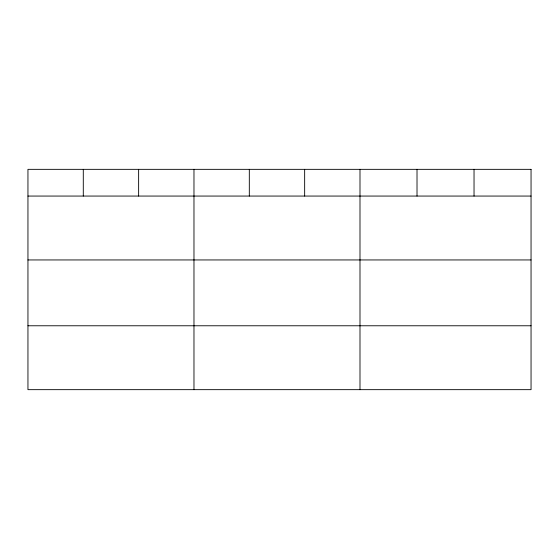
<?xml version="1.0" encoding="UTF-8"?>
<svg xmlns="http://www.w3.org/2000/svg" width="559" height="559" viewBox="0 0 559 559"><rect width="100%" height="100%" fill="white"/><g stroke="black" fill="none" stroke-linecap="round" stroke-linejoin="round"><path stroke-width="0.84" d="M27.95 196.062L531.05 196.062M27.95 259.949L531.05 259.949M27.95 325.771L531.05 325.771M474.032 169.342L474.032 196.062M417.014 169.342L417.014 196.062M359.996 169.342L359.996 389.658M304.655 169.342L304.655 196.062M249.314 169.342L249.314 196.062M193.973 169.342L193.973 389.658M138.632 169.342L138.632 196.062M83.291 169.342L83.291 196.062M531.05 169.342L27.95 169.342L27.95 389.658L531.05 389.658L531.05 169.342"/></g></svg>
